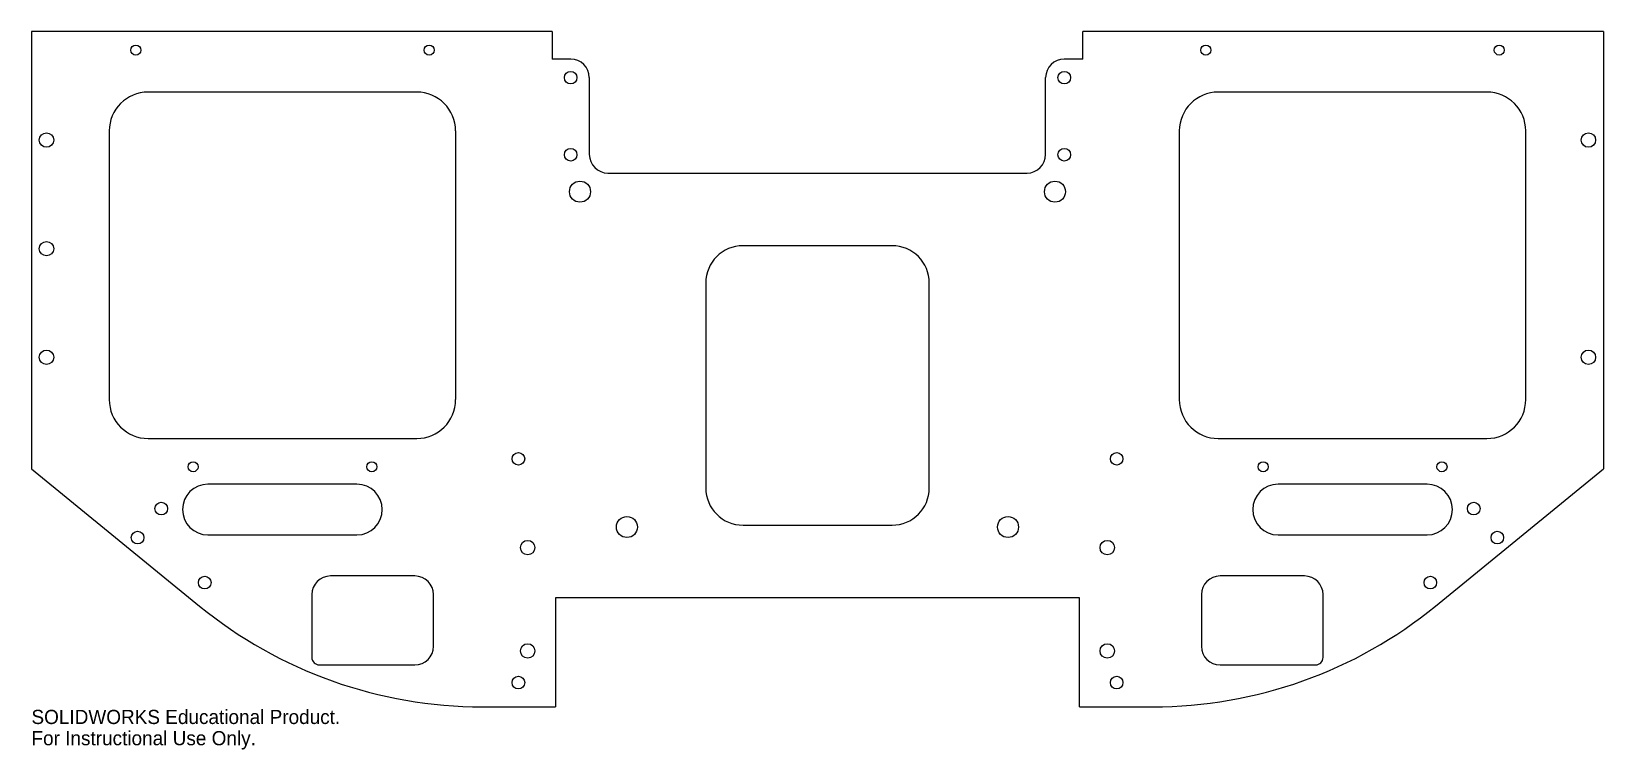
# Model space of a CAD drawing. Header units: inches. Extents: x -17.7 to 3.4, y -9.8 to -0.1.
import ezdxf

# ---------------------------------------------------------------- set-up
doc = ezdxf.new("R2010")
doc.units = ezdxf.units.IN
doc.header["$MEASUREMENT"] = 0
doc.styles.add('SLDTEXTSTYLE0', font='Arail.ttf')

msp = doc.modelspace()

# ---------------------------------------------------------------- linework, layer by layer
at = {"color": 1, "linetype": 'Continuous', "lineweight": 25}
for p, q in [((-10.744, -0.125), (-17.731, -0.125)), ((-17.731, -0.125), (-17.731, -5.994)), ((-10.744, -0.125), (-10.744, -0.495)), ((-3.619, -0.495), (-3.619, -0.125)), ((3.369, -0.125), (-3.619, -0.125)), ((3.369, -0.125), (3.369, -5.994)), ((-10.494, -0.495), (-10.744, -0.495)), ((-3.619, -0.495), (-3.869, -0.495)), ((-10.244, -0.745), (-10.244, -1.775)), ((-4.119, -1.775), (-4.119, -0.745)), ((-12.56, -0.938), (-16.165, -0.938)), ((1.803, -0.938), (-1.803, -0.938)), ((-16.688, -1.46), (-16.688, -5.065)), ((-12.037, -5.065), (-12.037, -1.46)), ((-2.325, -1.46), (-2.325, -5.065)), ((2.325, -5.065), (2.325, -1.46)), ((-9.994, -2.025), (-4.369, -2.025)), ((-6.181, -3), (-8.181, -3)), ((-8.681, -3.5), (-8.681, -6.25)), ((-5.681, -6.25), (-5.681, -3.5)), ((-16.165, -5.588), (-12.56, -5.588)), ((-1.803, -5.588), (1.803, -5.588)), ((-17.731, -5.994), (-15.476, -7.835)), ((1.113, -7.835), (3.369, -5.994)), ((-13.363, -6.2), (-15.363, -6.2)), ((1, -6.2), (-1, -6.2)), ((-8.181, -6.75), (-6.181, -6.75)), ((-15.363, -6.88), (-13.363, -6.88)), ((-1, -6.88), (1, -6.88)), ((-12.585, -7.432), (-13.718, -7.432)), ((-0.645, -7.432), (-1.778, -7.432)), ((-13.968, -7.682), (-13.968, -8.525)), ((-12.335, -8.375), (-12.335, -7.682)), ((-3.667, -7.725), (-10.696, -7.725)), ((-10.696, -7.725), (-10.696, -9.188)), ((-3.667, -9.188), (-3.667, -7.725)), ((-2.028, -7.682), (-2.028, -8.375)), ((-0.395, -8.525), (-0.395, -7.682)), ((-13.868, -8.625), (-12.585, -8.625)), ((-1.778, -8.625), (-0.495, -8.625)), ((-11.681, -9.188), (-10.696, -9.188)), ((-3.667, -9.188), (-2.681, -9.188))]:
    msp.add_line(p, q, dxfattribs=at)
for centre, radius in [((-16.331, -0.375), 0.068), ((-12.394, -0.375), 0.068), ((-1.969, -0.375), 0.068), ((1.969, -0.375), 0.068), ((-10.494, -0.745), 0.0847), ((-3.869, -0.745), 0.0848), ((-17.529, -1.582), 0.0967), ((3.166, -1.582), 0.0967), ((-10.494, -1.779), 0.0847), ((-3.869, -1.779), 0.0848), ((-10.369, -2.275), 0.141), ((-3.994, -2.275), 0.141), ((-17.529, -3.04), 0.0967), ((-17.529, -4.497), 0.0968), ((3.166, -4.497), 0.0968), ((-15.562, -5.966), 0.068), ((-13.163, -5.966), 0.068), ((-11.196, -5.86), 0.0847), ((-3.166, -5.86), 0.0847), ((-1.2, -5.966), 0.068), ((1.2, -5.966), 0.068), ((-15.989, -6.528), 0.0847), ((1.627, -6.528), 0.0847), ((-9.739, -6.775), 0.141), ((-4.624, -6.775), 0.141), ((-16.306, -6.916), 0.0847), ((-11.071, -7.051), 0.0967), ((-3.292, -7.051), 0.0968), ((1.943, -6.916), 0.0847), ((-15.406, -7.521), 0.0847), ((1.044, -7.521), 0.0847), ((-11.071, -8.438), 0.0968), ((-3.292, -8.438), 0.0968), ((-11.196, -8.863), 0.0847), ((-3.166, -8.863), 0.0848)]:
    msp.add_circle(centre, radius, dxfattribs=at)
for centre, radius, start, end in [((-10.494, -0.745), 0.25, 0, 90), ((-3.869, -0.745), 0.25, 90, 180), ((-16.165, -1.46), 0.522, 90, 180), ((-12.56, -1.46), 0.522, 0, 90), ((-1.803, -1.46), 0.522, 90, 180), ((1.803, -1.46), 0.522, 0, 90), ((-9.994, -1.775), 0.25, 180, 270), ((-4.369, -1.775), 0.25, 270, 0), ((-8.181, -3.5), 0.5, 90, 180), ((-6.181, -3.5), 0.5, 0, 90), ((-16.165, -5.065), 0.522, 180, 270), ((-12.56, -5.065), 0.522, 270, 0), ((-1.803, -5.065), 0.522, 180, 270), ((1.803, -5.065), 0.522, 270, 0), ((-15.363, -6.54), 0.34, 90, 270), ((-13.363, -6.54), 0.34, 270, 90), ((-8.181, -6.25), 0.5, 180, 270), ((-6.181, -6.25), 0.5, 270, 0), ((-1, -6.54), 0.34, 90, 270), ((1, -6.54), 0.34, 270, 90), ((-13.718, -7.682), 0.25, 90, 180), ((-12.585, -7.682), 0.25, 0, 90), ((-1.778, -7.682), 0.25, 90, 180), ((-0.645, -7.682), 0.25, 0, 90), ((-11.681, -3.188), 6, 230.7704, 270), ((-2.681, -3.188), 6, 270, 309.2296), ((-12.585, -8.375), 0.25, 270, 0), ((-1.778, -8.375), 0.25, 180, 270), ((-13.868, -8.525), 0.1, 180, 270), ((-0.495, -8.525), 0.1, 270, 0)]:
    msp.add_arc(centre, radius, start, end, dxfattribs=at)

# ---------------------------------------------------------------- texts
at = {"color": 7, "linetype": 'Continuous', "char_height": 0.1903, "attachment_point": 1, "style": 'SLDTEXTSTYLE0'}
for s, insert in [('SOLIDWORKS Educational Product.', (-17.731, -9.228)), ('For Instructional Use Only.', (-17.731, -9.513))]:
    msp.add_mtext(s, dxfattribs=dict(at, insert=insert))

doc.saveas('drawing.dxf')
